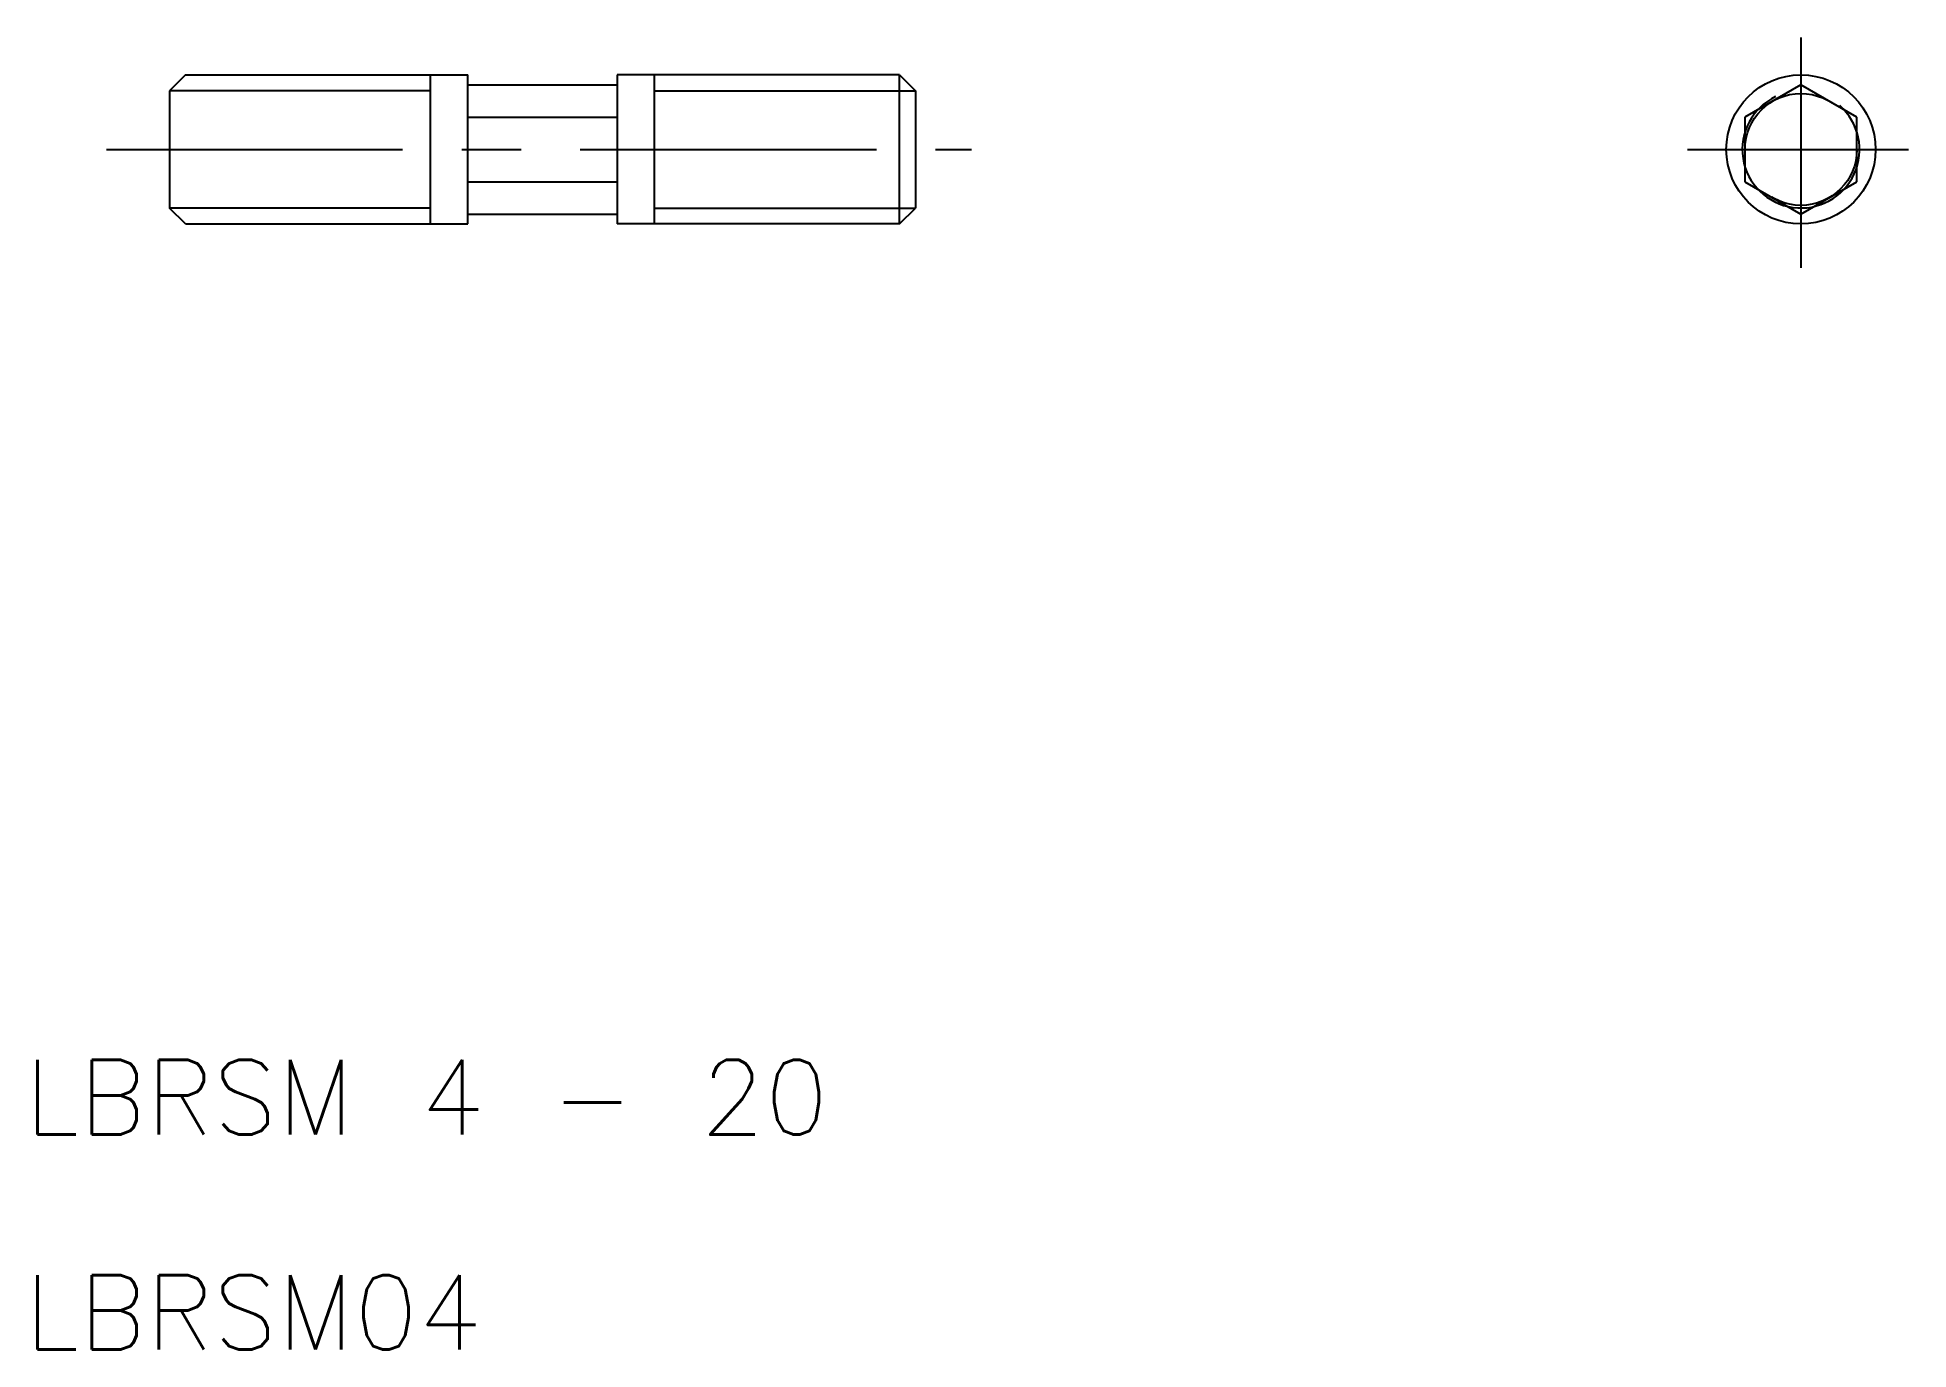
# Model space of a CAD drawing. Extents: x 41 to 91.1, y 17.8 to 53.
import ezdxf

# ---------------------------------------------------------------- set-up
doc = ezdxf.new("R2010")
doc.units = 0
doc.header["$LTSCALE"] = 0.25
doc.linetypes.add('CENTER', pattern=[50.8, 31.75, -6.35, 6.35, -6.35])
doc.linetypes.add('DASHED', pattern=[19.05, 12.7, -6.35])
doc.layers.get('0').update_dxf_attribs({"linetype": 'CONTINUOUS'})
doc.layers.add('CENTER', color=1, linetype='CENTER')
doc.styles.get("Standard").update_dxf_attribs({"font": 'txt.shx'})

msp = doc.modelspace()

# ---------------------------------------------------------------- linework, layer by layer
for p, q in [((44.929, 52), (44.5, 51.571)), ((44.929, 52), (52.5, 52)), ((51.5, 48), (51.5, 52)), ((52.5, 48), (52.5, 52)), ((52.5, 51.732), (56.5, 51.732)), ((64.07, 52), (56.5, 52)), ((56.5, 52), (56.5, 48)), ((57.5, 48), (57.5, 52)), ((64.07, 48), (64.07, 52)), ((64.07, 52), (64.5, 51.571)), ((44.5, 51.571), (44.5, 48.429)), ((64.5, 51.571), (64.5, 48.429)), ((52.5, 50.866), (56.5, 50.866)), ((52.5, 49.134), (56.5, 49.134)), ((44.929, 48), (44.5, 48.429)), ((52.5, 48.268), (56.5, 48.268)), ((64.07, 48), (64.5, 48.429)), ((44.929, 48), (52.5, 48)), ((64.07, 48), (56.5, 48))]:
    msp.add_line(p, q)
at = {"color": 3, "linetype": 'DASHED'}
for p, q in [((88.232, 51.732), (86.732, 50.866)), ((89.732, 50.866), (88.232, 51.732)), ((86.732, 50.866), (86.732, 49.134)), ((89.732, 49.134), (89.732, 50.866)), ((86.732, 49.134), (88.232, 48.268)), ((88.232, 48.268), (89.732, 49.134))]:
    msp.add_line(p, q, dxfattribs=at)
at = {"color": 3}
for p, q in [((51.5, 51.571), (44.5, 51.571)), ((57.5, 51.571), (64.5, 51.571)), ((51.5, 48.429), (44.5, 48.429)), ((57.5, 48.429), (64.5, 48.429))]:
    msp.add_line(p, q, dxfattribs=at)
msp.add_circle((88.232, 50), 2)
at = {"color": 3, "linetype": 'DASHED'}
msp.add_circle((88.232, 50), 1.5, dxfattribs=at)
at = {"color": 3}
msp.add_arc((88.232, 50), 1.571, 115.5697, 48.6091, dxfattribs=at)
at = {"layer": 'CENTER', "color": 1, "linetype": 'CENTER'}
for p, q in [((88.232, 53.004), (88.232, 46.824)), ((42.812, 50), (66, 50)), ((85.19, 50), (91.117, 50))]:
    msp.add_line(p, q, dxfattribs=at)

# ---------------------------------------------------------------- texts
for s, p in [('LBRSM 4 - 20', (40.618, 23.582)), ('LBRSM04', (40.618, 17.814))]:
    msp.add_text(s, height=2).set_placement(p)

doc.saveas('drawing.dxf')
